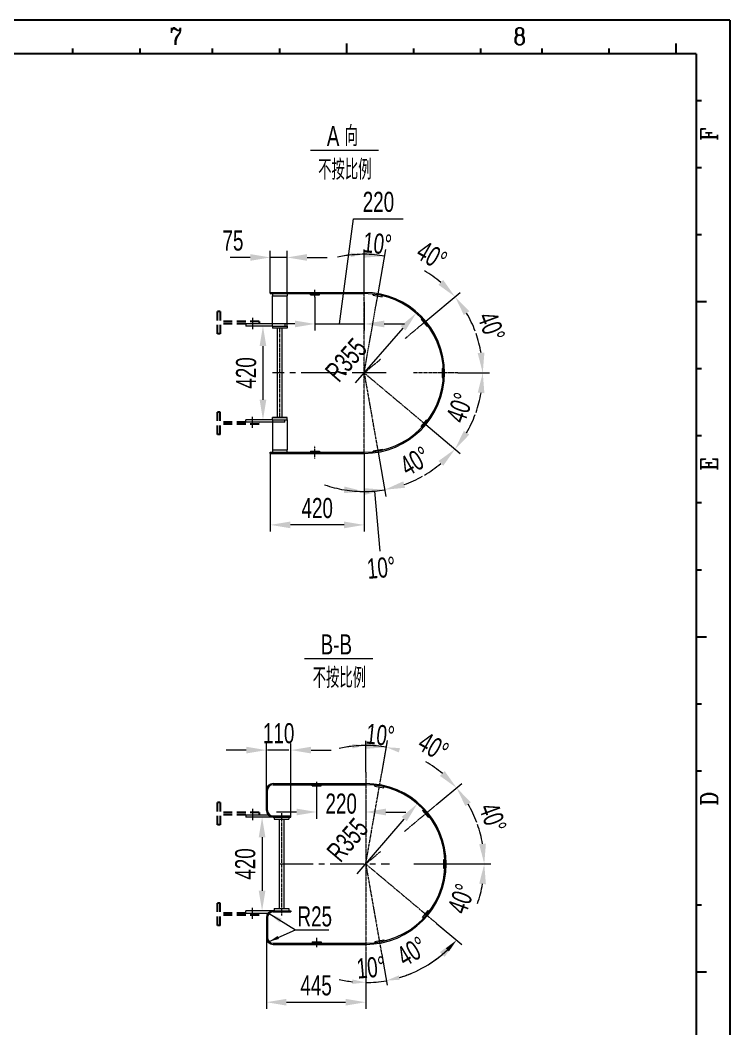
# Model space of a CAD drawing. Header units: millimetres. Extents: x 79309 to 91924, y -21421 to -12511.
# Drawn here: x 88747 to 91924, y -17026 to -12511 of the extents above; entities that cross this region are included whole.
import ezdxf
from ezdxf.enums import TextEntityAlignment as Align

# ---------------------------------------------------------------- set-up
doc = ezdxf.new("R2010")
doc.units = ezdxf.units.MM
for name, pattern in [('CENTER2', [1.125, 0.75, -0.125, 0.125, -0.125]), ('DASHED', [0.75, 0.5, -0.25]), ('HIDDEN', [0.375, 0.25, -0.125])]:
    doc.linetypes.add(name, pattern=pattern)
for name, color, linetype in [('2细线层', 4, 'Continuous'), ('HIDDEN', 6, 'HIDDEN'), ('HIDDEN0', 6, 'DASHED'), ('图框层', 7, 'Continuous')]:
    doc.layers.add(name, color=color, linetype=linetype)
for name, color, linetype, lineweight in [('ST_GL_CENTERLINE', 1, 'CENTER2', 0), ('ST_GL_DIMENSION', 1, 'Continuous', 13), ('ST_GL_TEXT_ENG', 3, 'Continuous', 13), ('ST_MA_EQUI', 7, 'Continuous', 15), ('ST_ST_BRACKET_VISIBLE', 4, 'Continuous', 20)]:
    doc.layers.add(name, color=color, linetype=linetype, lineweight=lineweight)
doc.styles.add('ROMANC', font='romanc.shx', dxfattribs={"width": 0.75})
doc.styles.add('VCADHZ', font='vcadtxt1.shx', dxfattribs={"width": 0.7, "bigfont": 'vcadhz.shx'})
doc.dimstyles.new('shuang', dxfattribs={"dimscale": 15, "dimtxt": 3, "dimasz": 3, "dimexe": 1, "dimexo": 0, "dimgap": 1, "dimtad": 1, "dimdec": 0, "dimdsep": 46, "dimtxsty": 'VCADHZ', "dimcen": 0, "dimclrd": 256, "dimclre": 256, "dimclrt": 256, "dimadec": 0, "dimazin": 2, "dimtfac": 1, "dimtdec": 0, "dimtofl": 0, "dimtmove": 0, "dimatfit": 3, "dimfxl": 300, "dimtolj": 1, "dimtzin": 0, "dimlwd": -1, "dimlwe": -1, "dimarcsym": 0})
doc.dimstyles.new('ST_DIM_1_1 HZ', dxfattribs={"dimscale": 20, "dimtxt": 3, "dimasz": 3, "dimexe": 1, "dimexo": 0, "dimgap": 1, "dimtad": 1, "dimdec": 0, "dimdsep": 46, "dimtxsty": 'VCADHZ', "dimcen": 0, "dimclrd": 1, "dimclre": 1, "dimclrt": 3, "dimadec": 0, "dimazin": 2, "dimtfac": 1, "dimtdec": 0, "dimtmove": 0, "dimatfit": 3, "dimfxl": 1, "dimtolj": 1, "dimtzin": 0, "dimlwd": -1, "dimlwe": -1, "dimarcsym": 0})

# ---------------------------------------------------------------- blocks, each defined once
blk = doc.blocks.new('*D28')
at = {"layer": 'Defpoints', "color": 0, "transparency": 16777216}
for p in [(89884.3, -16078.4), (89830.1, -16498.2), (89884.3, -16498.2)]:
    blk.add_point(p, dxfattribs=at)
at = {"layer": 'ST_GL_DIMENSION', "transparency": 16777216}
for p, q in [((89884.3, -16078.4), (89800.1, -16078.4)), ((89830.1, -16168.4), (89830.1, -16408.2)), ((89884.3, -16498.2), (89800.1, -16498.2))]:
    blk.add_line(p, q, dxfattribs=at)
for points in [[(89815.1, -16168.4), (89845.1, -16168.4), (89830.1, -16078.4)], [(89815.1, -16408.2), (89845.1, -16408.2), (89830.1, -16498.2)]]:
    blk.add_solid(points, dxfattribs=at)
at = {"layer": 'ST_GL_DIMENSION', "color": 3, "transparency": 16777216, "insert": (89755.1, -16288.3), "char_height": 90, "attachment_point": 5, "rotation": 90, "style": 'VCADHZ'}
blk.add_mtext('\\A1;420', dxfattribs=at)
blk = doc.blocks.new('*D29')
at = {"layer": 'Defpoints', "color": 0, "transparency": 16777216}
for p in [(90365.5, -15883.1), (90610.9, -15862.8), (90609.2, -16023.8), (90294.1, -16288.3)]:
    blk.add_point(p, dxfattribs=at)
at = {"layer": 'ST_GL_DIMENSION', "transparency": 16777216}
for p, q in [((90365.5, -15883.1), (90391.4, -15736.3)), ((90609.2, -16023.8), (90723.5, -15928))]:
    blk.add_line(p, q, dxfattribs=at)
for start, end in [(89.732, 99.4641), (20.5359, 30.268)]:
    blk.add_arc((90294.1, -16288.3), 530.5, start, end, dxfattribs=at)
for points in [[(90297.9, -15742.8), (90295.3, -15772.7), (90386.2, -15765.8)], [(90740, -16029.5), (90764.6, -16012.3), (90700.5, -15947.3)]]:
    blk.add_solid(points, dxfattribs=at)
at = {"layer": 'ST_GL_DIMENSION', "color": 3, "transparency": 16777216, "insert": (90596.9, -15763.9), "char_height": 90, "attachment_point": 5, "rotation": 330, "style": 'VCADHZ'}
blk.add_mtext('\\A1;40°', dxfattribs=at)
blk = doc.blocks.new('*D30')
at = {"layer": 'Defpoints', "color": 0, "transparency": 16777216}
for p in [(90609.2, -16023.8), (90810.3, -16165.9), (90294.1, -16288.3), (90705.5, -16288.3)]:
    blk.add_point(p, dxfattribs=at)
at = {"layer": 'ST_GL_DIMENSION', "transparency": 16777216}
for p, q in [((90609.2, -16023.8), (90723.5, -15928)), ((90705.5, -16288.3), (90854.6, -16288.3))]:
    blk.add_line(p, q, dxfattribs=at)
for start, end in [(49.732, 59.4641), (340.5359, 350.268)]:
    blk.add_arc((90294.1, -16288.3), 530.5, start, end, dxfattribs=at)
for points in [[(90647.6, -15872.9), (90626.4, -15894.1), (90700.5, -15947.3)], [(90802, -16376.7), (90831.9, -16379.2), (90824.6, -16288.3)]]:
    blk.add_solid(points, dxfattribs=at)
at = {"layer": 'ST_GL_DIMENSION', "color": 3, "transparency": 16777216, "insert": (90863.1, -16081.2), "char_height": 90, "attachment_point": 5, "rotation": 290, "style": 'VCADHZ'}
blk.add_mtext('\\A1;40°', dxfattribs=at)
blk = doc.blocks.new('*D31')
at = {"layer": 'Defpoints', "color": 0, "transparency": 16777216}
for p in [(90294.1, -16288.3), (90705.5, -16288.3), (90768.2, -16526.4), (90609.2, -16552.7)]:
    blk.add_point(p, dxfattribs=at)
at = {"layer": 'ST_GL_DIMENSION', "transparency": 16777216}
for p, q in [((90705.5, -16288.3), (90854.6, -16288.3)), ((90609.2, -16552.7), (90723.5, -16648.6))]:
    blk.add_line(p, q, dxfattribs=at)
for start, end in [(9.732, 19.4641), (300.5359, 310.268)]:
    blk.add_arc((90294.1, -16288.3), 530.5, start, end, dxfattribs=at)
for points in [[(90831.9, -16197.3), (90802, -16199.9), (90824.6, -16288.3)], [(90626.4, -16682.5), (90647.6, -16703.6), (90700.5, -16629.3)]]:
    blk.add_solid(points, dxfattribs=at)
at = {"layer": 'ST_GL_DIMENSION', "color": 3, "transparency": 16777216, "insert": (90722.1, -16444.1), "char_height": 90, "attachment_point": 5, "rotation": 70, "style": 'VCADHZ'}
blk.add_mtext('\\A1;40°', dxfattribs=at)
blk = doc.blocks.new('*D32')
at = {"layer": 'Defpoints', "color": 0, "transparency": 16777216}
for p in [(89849.3, -16618.1), (90294.1, -16685), (90294.1, -16907.2)]:
    blk.add_point(p, dxfattribs=at)
at = {"layer": 'ST_GL_DIMENSION', "transparency": 16777216}
for p, q in [((89849.3, -16618.1), (89849.3, -16937.2)), ((90294.1, -16685), (90294.1, -16937.2)), ((89939.3, -16907.2), (90204.1, -16907.2))]:
    blk.add_line(p, q, dxfattribs=at)
for points in [[(89939.3, -16892.2), (89939.3, -16922.2), (89849.3, -16907.2)], [(90204.1, -16892.2), (90204.1, -16922.2), (90294.1, -16907.2)]]:
    blk.add_solid(points, dxfattribs=at)
at = {"layer": 'ST_GL_DIMENSION', "color": 3, "transparency": 16777216, "insert": (90071.7, -16832.2), "char_height": 90, "attachment_point": 5, "style": 'VCADHZ'}
blk.add_mtext('\\A1;445', dxfattribs=at)
blk = doc.blocks.new('*D33')
at = {"layer": 'Defpoints', "color": 0, "transparency": 16777216}
for p in [(89849.3, -15778.6), (89849.3, -16044), (89959.3, -16078.4)]:
    blk.add_point(p, dxfattribs=at)
at = {"layer": 'ST_GL_DIMENSION', "transparency": 16777216}
for p, q in [((89849.3, -16044), (89849.3, -15748.6)), ((89959.3, -16078.4), (89959.3, -15748.6)), ((89759.3, -15778.6), (89669.3, -15778.6)), ((90049.3, -15778.6), (90139.3, -15778.6))]:
    blk.add_line(p, q, dxfattribs=at)
for points in [[(89759.3, -15763.6), (89759.3, -15793.6), (89849.3, -15778.6)], [(90049.3, -15763.6), (90049.3, -15793.6), (89959.3, -15778.6)]]:
    blk.add_solid(points, dxfattribs=at)
at = {"layer": 'ST_GL_DIMENSION', "color": 3, "transparency": 16777216, "insert": (89904.3, -15703.6), "char_height": 90, "attachment_point": 5, "style": 'VCADHZ'}
blk.add_mtext('\\A1;110', dxfattribs=at)
blk = doc.blocks.new('*D34')
at = {"layer": 'Defpoints', "color": 0, "transparency": 16777216}
for p in [(90074.2, -15947.8), (90294.1, -16004.9), (90294.1, -16055.7)]:
    blk.add_point(p, dxfattribs=at)
at = {"layer": 'ST_GL_DIMENSION', "transparency": 16777216}
for p, q in [((90074.2, -15947.8), (90074.2, -16085.7)), ((90294.1, -16004.9), (90294.1, -16085.7)), ((89984.2, -16055.7), (89894.2, -16055.7)), ((90384.1, -16055.7), (90474.1, -16055.7))]:
    blk.add_line(p, q, dxfattribs=at)
for points in [[(89984.2, -16040.7), (89984.2, -16070.7), (90074.2, -16055.7)], [(90384.1, -16040.7), (90384.1, -16070.7), (90294.1, -16055.7)]]:
    blk.add_solid(points, dxfattribs=at)
at = {"layer": 'ST_GL_DIMENSION', "color": 3, "transparency": 16777216, "insert": (90184.2, -16018.7), "char_height": 90, "attachment_point": 5, "style": 'VCADHZ'}
blk.add_mtext('\\A1;220', dxfattribs=at)
blk = doc.blocks.new('*D35')
at = {"layer": 'Defpoints', "color": 0, "transparency": 16777216}
for p in [(89876.9, -13880), (89834, -14300), (89876.9, -14300)]:
    blk.add_point(p, dxfattribs=at)
at = {"layer": 'ST_GL_DIMENSION', "transparency": 16777216}
for p, q in [((89876.9, -13880), (89804, -13880)), ((89834, -13970), (89834, -14210)), ((89876.9, -14300), (89804, -14300))]:
    blk.add_line(p, q, dxfattribs=at)
for points in [[(89819, -13970), (89849, -13970), (89834, -13880)], [(89819, -14210), (89849, -14210), (89834, -14300)]]:
    blk.add_solid(points, dxfattribs=at)
at = {"layer": 'ST_GL_DIMENSION', "color": 3, "transparency": 16777216, "insert": (89759, -14090), "char_height": 90, "attachment_point": 5, "rotation": 90, "style": 'VCADHZ'}
blk.add_mtext('\\A1;420', dxfattribs=at)
blk = doc.blocks.new('*D36')
at = {"layer": 'Defpoints', "color": 0, "transparency": 16777216}
for p in [(89941.9, -13573), (89866.9, -13732.5), (89941.9, -13732.5)]:
    blk.add_point(p, dxfattribs=at)
at = {"layer": 'ST_GL_DIMENSION', "transparency": 16777216}
for p, q in [((89866.9, -13732.5), (89866.9, -13543)), ((89941.9, -13732.5), (89941.9, -13543)), ((89776.9, -13573), (89686.9, -13573)), ((90031.9, -13573), (90121.9, -13573))]:
    blk.add_line(p, q, dxfattribs=at)
for points in [[(89776.9, -13558), (89776.9, -13588), (89866.9, -13573)], [(90031.9, -13558), (90031.9, -13588), (89941.9, -13573)]]:
    blk.add_solid(points, dxfattribs=at)
at = {"layer": 'ST_GL_DIMENSION', "color": 3, "transparency": 16777216, "insert": (89699.7, -13498), "char_height": 90, "attachment_point": 5, "style": 'VCADHZ'}
blk.add_mtext('\\A1;75', dxfattribs=at)
blk = doc.blocks.new('*D37')
at = {"layer": 'Defpoints', "color": 0, "transparency": 16777216}
for p in [(90604, -13664), (90349.4, -13735.4), (90562.7, -13858.6), (90286.9, -14090)]:
    blk.add_point(p, dxfattribs=at)
at = {"layer": 'ST_GL_DIMENSION', "transparency": 16777216}
for p, q in [((90349.4, -13735.4), (90384.3, -13537.5)), ((90562.7, -13858.6), (90716.6, -13729.4))]:
    blk.add_line(p, q, dxfattribs=at)
for start, end in [(89.7228, 99.4456), (20.5544, 30.2772)]:
    blk.add_arc((90286.9, -14090), 531, start, end, dxfattribs=at)
for points in [[(90290.8, -13544), (90288.1, -13573.9), (90379.1, -13567)], [(90733.2, -13830.9), (90757.7, -13813.6), (90693.7, -13748.7)]]:
    blk.add_solid(points, dxfattribs=at)
at = {"layer": 'ST_GL_DIMENSION', "color": 3, "transparency": 16777216, "insert": (90589.9, -13565.2), "char_height": 90, "attachment_point": 5, "rotation": 330, "style": 'VCADHZ'}
blk.add_mtext('\\A1;40°', dxfattribs=at)
blk = doc.blocks.new('*D38')
at = {"layer": 'Defpoints', "color": 0, "transparency": 16777216}
for p in [(90562.7, -13858.6), (90803.6, -13967.5), (90286.9, -14090), (90705.7, -14090)]:
    blk.add_point(p, dxfattribs=at)
at = {"layer": 'ST_GL_DIMENSION', "transparency": 16777216}
for p, q in [((90562.7, -13858.6), (90716.6, -13729.4)), ((90705.7, -14090), (90847.9, -14090))]:
    blk.add_line(p, q, dxfattribs=at)
for start, end in [(49.7228, 59.4456), (340.5544, 350.2772)]:
    blk.add_arc((90286.9, -14090), 531, start, end, dxfattribs=at)
for points in [[(90640.8, -13674.3), (90619.5, -13695.4), (90693.7, -13748.7)], [(90795.3, -14178.4), (90825.2, -14180.9), (90817.9, -14090)]]:
    blk.add_solid(points, dxfattribs=at)
at = {"layer": 'ST_GL_DIMENSION', "color": 3, "transparency": 16777216, "insert": (90856.3, -13882.7), "char_height": 90, "attachment_point": 5, "rotation": 290, "style": 'VCADHZ'}
blk.add_mtext('\\A1;40°', dxfattribs=at)
blk = doc.blocks.new('*D39')
at = {"layer": 'Defpoints', "color": 0, "transparency": 16777216}
for p in [(90286.9, -14090), (90705.7, -14090), (90562.7, -14321.4), (90761.4, -14328.3)]:
    blk.add_point(p, dxfattribs=at)
at = {"layer": 'ST_GL_DIMENSION', "transparency": 16777216}
for p, q in [((90705.7, -14090), (90847.9, -14090)), ((90562.7, -14321.4), (90716.6, -14450.6))]:
    blk.add_line(p, q, dxfattribs=at)
for start, end in [(9.7228, 19.4456), (300.5544, 310.2772)]:
    blk.add_arc((90286.9, -14090), 531, start, end, dxfattribs=at)
for points in [[(90825.2, -13999), (90795.3, -14001.6), (90817.9, -14090)], [(90619.5, -14484.5), (90640.8, -14505.7), (90693.7, -14431.3)]]:
    blk.add_solid(points, dxfattribs=at)
at = {"layer": 'ST_GL_DIMENSION', "color": 3, "transparency": 16777216, "insert": (90715.4, -14245.9), "char_height": 90, "attachment_point": 5, "rotation": 70, "style": 'VCADHZ'}
blk.add_mtext('\\A1;40°', dxfattribs=at)
blk = doc.blocks.new('*D40')
at = {"layer": 'Defpoints', "color": 0, "transparency": 16777216}
for p in [(90286.9, -14090), (90562.7, -14321.4), (90349.4, -14444.5), (90497.2, -14577.5)]:
    blk.add_point(p, dxfattribs=at)
at = {"layer": 'ST_GL_DIMENSION', "transparency": 16777216}
for p, q in [((90562.7, -14321.4), (90716.6, -14450.6)), ((90349.4, -14444.5), (90384.3, -14642.5))]:
    blk.add_line(p, q, dxfattribs=at)
for start, end in [(329.7228, 339.4456), (260.5544, 270.2772)]:
    blk.add_arc((90286.9, -14090), 531, start, end, dxfattribs=at)
for points in [[(90757.7, -14366.3), (90733.2, -14349.1), (90693.7, -14431.3)], [(90288.1, -14606), (90290.8, -14635.9), (90379.1, -14612.9)]]:
    blk.add_solid(points, dxfattribs=at)
at = {"layer": 'ST_GL_DIMENSION', "color": 3, "transparency": 16777216, "insert": (90514.9, -14484.9), "char_height": 90, "attachment_point": 5, "rotation": 30, "style": 'VCADHZ'}
blk.add_mtext('\\A1;40°', dxfattribs=at)
blk = doc.blocks.new('*D41')
at = {"layer": 'Defpoints', "color": 0, "transparency": 16777216}
for p in [(90286.9, -14090), (90349.4, -14444.5), (90286.9, -14450), (90317.8, -14620.1)]:
    blk.add_point(p, dxfattribs=at)
at = {"layer": 'ST_GL_DIMENSION', "transparency": 16777216}
for p, q in [((90349.4, -14444.5), (90384.3, -14642.5)), ((90286.9, -14450), (90286.9, -14651)), ((90333.2, -14619), (90356.7, -14887.9))]:
    blk.add_line(p, q, dxfattribs=at)
for start, end in [(289.7228, 299.4456), (250.5544, 260.2772), (270, 280)]:
    blk.add_arc((90286.9, -14090), 531, start, end, dxfattribs=at)
for points in [[(90469.9, -14604.3), (90462.2, -14575.3), (90379.1, -14612.9)], [(90198.5, -14598.4), (90195.9, -14628.3), (90286.9, -14621)]]:
    blk.add_solid(points, dxfattribs=at)
at = {"layer": 'ST_GL_DIMENSION', "color": 3, "transparency": 16777216, "insert": (90363.2, -14962.6), "char_height": 90, "attachment_point": 5, "rotation": 5, "style": 'VCADHZ'}
blk.add_mtext('\\A1;10°', dxfattribs=at)
blk = doc.blocks.new('*D42')
at = {"layer": 'Defpoints', "color": 0, "transparency": 16777216}
for p in [(90066.9, -13751.3), (90286.9, -13771.6), (90286.9, -13870.8)]:
    blk.add_point(p, dxfattribs=at)
at = {"layer": 'ST_GL_DIMENSION', "transparency": 16777216}
for p, q in [((90176.9, -13870.8), (90239.9, -13399.7)), ((90239.9, -13399.7), (90461.9, -13399.7)), ((90066.9, -13751.3), (90066.9, -13900.8)), ((90286.9, -13771.6), (90286.9, -13900.8)), ((89976.9, -13870.8), (89886.9, -13870.8)), ((90066.9, -13870.8), (90286.9, -13870.8)), ((90376.9, -13870.8), (90466.9, -13870.8))]:
    blk.add_line(p, q, dxfattribs=at)
for points in [[(89976.9, -13855.8), (89976.9, -13885.8), (90066.9, -13870.8)], [(90376.9, -13855.8), (90376.9, -13885.8), (90286.9, -13870.8)]]:
    blk.add_solid(points, dxfattribs=at)
at = {"layer": 'ST_GL_DIMENSION', "color": 3, "transparency": 16777216, "insert": (90350.9, -13324.7), "char_height": 90, "attachment_point": 5, "style": 'VCADHZ'}
blk.add_mtext('\\A1;220', dxfattribs=at)
blk = doc.blocks.new('*D43')
at = {"layer": 'Defpoints', "color": 0, "transparency": 16777216}
for p in [(89866.9, -14450), (90286.9, -14450), (89866.9, -14770.4)]:
    blk.add_point(p, dxfattribs=at)
at = {"layer": 'ST_GL_DIMENSION', "transparency": 16777216}
for p, q in [((89866.9, -14450), (89866.9, -14800.4)), ((90286.9, -14450), (90286.9, -14800.4)), ((90196.9, -14770.4), (89956.9, -14770.4))]:
    blk.add_line(p, q, dxfattribs=at)
for points in [[(89956.9, -14755.4), (89956.9, -14785.4), (89866.9, -14770.4)], [(90196.9, -14755.4), (90196.9, -14785.4), (90286.9, -14770.4)]]:
    blk.add_solid(points, dxfattribs=at)
at = {"layer": 'ST_GL_DIMENSION', "color": 3, "transparency": 16777216, "insert": (90076.9, -14695.4), "char_height": 90, "attachment_point": 5, "style": 'VCADHZ'}
blk.add_mtext('\\A1;420', dxfattribs=at)

msp = doc.modelspace()

# ---------------------------------------------------------------- linework, layer by layer
at = {"layer": '2细线层'}
for p, q in [((91923.7, -12510.8), (79308.7, -12510.8)), ((91923.7, -12510.8), (91923.7, -21420.8)), ((88983.7, -12660.8), (88983.7, -12638.3)), ((89283.7, -12660.8), (89283.7, -12638.3)), ((89608.9, -12660.8), (89608.9, -12638.3)), ((89908.9, -12660.8), (89908.9, -12638.3)), ((90208.9, -12660.8), (90208.9, -12615.8)), ((90508.9, -12660.8), (90508.9, -12638.3)), ((90808.9, -12660.8), (90808.9, -12638.3)), ((91083.7, -12660.8), (91083.7, -12638.3)), ((91383.7, -12660.8), (91383.7, -12638.3)), ((91683.7, -12660.8), (91683.7, -12615.8)), ((91773.7, -12870.8), (91796.2, -12870.8)), ((91773.7, -13170.8), (91796.2, -13170.8)), ((91773.7, -13470.8), (91796.2, -13470.8)), ((91773.7, -13770.8), (91818.7, -13770.8)), ((91773.7, -14070.8), (91796.2, -14070.8)), ((91773.7, -14370.8), (91796.2, -14370.8)), ((91773.7, -14670.8), (91796.2, -14670.8)), ((91773.7, -14970.8), (91796.2, -14970.8)), ((91773.7, -15270.8), (91818.7, -15270.8)), ((91773.7, -15570.8), (91796.2, -15570.8)), ((91773.7, -15870.8), (91796.2, -15870.8)), ((91773.7, -16470.8), (91796.2, -16470.8)), ((91773.7, -16770.8), (91818.7, -16770.8))]:
    msp.add_line(p, q, dxfattribs=at)
at = {"layer": 'HIDDEN', "ltscale": 4}
for p, q in [((89816.9, -13860), (89816.9, -13870)), ((89816.9, -14320), (89816.9, -14310)), ((89816.9, -16058.2), (89816.9, -16068.2)), ((89816.9, -16518.2), (89816.9, -16508.2))]:
    msp.add_line(p, q, dxfattribs=at)
at = {"layer": 'HIDDEN0', "color": 6, "ltscale": 80}
for p, q in [((89641.9, -13815), (89629.9, -13815)), ((89629.9, -13915), (89629.9, -13815)), ((89641.9, -13815), (89641.9, -13915)), ((89816.9, -13860), (89641.9, -13860)), ((89756.9, -13870), (89641.9, -13870)), ((89641.9, -13915), (89629.9, -13915)), ((89641.9, -14265), (89629.9, -14265)), ((89629.9, -14365), (89629.9, -14265)), ((89641.9, -14365), (89641.9, -14265)), ((89756.9, -14310), (89641.9, -14310)), ((89816.9, -14320), (89641.9, -14320)), ((89641.9, -14365), (89629.9, -14365)), ((89641.9, -16013.2), (89629.9, -16013.2)), ((89629.9, -16113.2), (89629.9, -16013.2)), ((89641.9, -16013.2), (89641.9, -16113.2)), ((89816.9, -16058.2), (89641.9, -16058.2)), ((89756.9, -16068.2), (89641.9, -16068.2)), ((89641.9, -16113.2), (89629.9, -16113.2)), ((89641.9, -16463.2), (89629.9, -16463.2)), ((89629.9, -16563.2), (89629.9, -16463.2)), ((89641.9, -16563.2), (89641.9, -16463.2)), ((89756.9, -16508.2), (89641.9, -16508.2)), ((89816.9, -16518.2), (89641.9, -16518.2)), ((89641.9, -16563.2), (89629.9, -16563.2))]:
    msp.add_line(p, q, dxfattribs=at)
at = {"layer": 'ST_GL_CENTERLINE', "color": 1, "ltscale": 100}
for p, q in [((90066.9, -13751.3), (90066.9, -13718.6)), ((89786.9, -13843.7), (89786.9, -13893.9)), ((89786.9, -14336.2), (89786.9, -14286)), ((89786.9, -16041.9), (89786.9, -16092.1)), ((89786.9, -16534.4), (89786.9, -16484.2))]:
    msp.add_line(p, q, dxfattribs=at)
at = {"layer": 'ST_GL_CENTERLINE', "color": 1, "ltscale": 5}
for p, q in [((90286.9, -14450), (90286.9, -13730)), ((90470.5, -13935.9), (90562.7, -13858.6)), ((90286.9, -14090), (90349.4, -14444.5)), ((90286.9, -14090), (90562.7, -14321.4)), ((90294.1, -15876.9), (90294.1, -16699.7)), ((90294.1, -16288.3), (90365.5, -15883.1)), ((90467.6, -16142.7), (90609.2, -16023.8)), ((90294.1, -16288.3), (90361, -16232.1)), ((90294.1, -16288.3), (90609.2, -16552.7)), ((90294.1, -16288.3), (90365.5, -16693.4))]:
    msp.add_line(p, q, dxfattribs=at)
at = {"layer": 'ST_GL_CENTERLINE', "color": 1, "ltscale": 8}
for q in [(90349.4, -13735.4), (90362, -14027)]:
    msp.add_line((90286.9, -14090), q, dxfattribs=at)
at = {"layer": 'ST_GL_CENTERLINE', "color": 1, "ltscale": 20}
for p, q in [((89909.4, -14290), (89909.4, -13890)), ((90705.7, -14090), (90505, -14090)), ((89916.8, -16060.9), (89916.8, -16518.9))]:
    msp.add_line(p, q, dxfattribs=at)
at = {"layer": 'ST_GL_CENTERLINE', "color": 1, "ltscale": 203}
for p, q in [((90385.6, -14090), (89877.3, -14090)), ((89906.8, -16288.3), (90399.8, -16288.3))]:
    msp.add_line(p, q, dxfattribs=at)
at = {"layer": 'ST_GL_CENTERLINE', "ltscale": 0.25}
msp.add_line((90066.9, -14473.7), (90066.9, -14416.2), dxfattribs=at)
at = {"layer": 'ST_GL_CENTERLINE', "ltscale": 10}
for p, q in [((90074.2, -15920.6), (90074.2, -15947.8)), ((90074.2, -16619.7), (90074.2, -16660.2))]:
    msp.add_line(p, q, dxfattribs=at)
at = {"layer": 'ST_GL_CENTERLINE', "ltscale": 2}
msp.add_line((90509.6, -16288.3), (90705.5, -16288.3), dxfattribs=at)
at = {"layer": 'ST_GL_DIMENSION'}
for p, q in [((90286.9, -13730), (90286.9, -13538.2)), ((89941.9, -13573), (89866.9, -13573)), ((90349.4, -13735.4), (90382.7, -13546.6)), ((90248.4, -14134.1), (90460.9, -13890.2)), ((90294.1, -15876.9), (90294.1, -15737.6)), ((90365.5, -15883.1), (90389.7, -15746)), ((89949.3, -15778.6), (89854.3, -15778.6)), ((90255.9, -16332.9), (90466.4, -16087.1)), ((90609.2, -16552.7), (90715.8, -16642.1)), ((90294.1, -16685), (90294.1, -16803.8)), ((90294.1, -16685), (90294.1, -16838.8)), ((90365.5, -16693.4), (90389.7, -16830.4)), ((90365.5, -16693.4), (90389.7, -16830.4))]:
    msp.add_line(p, q, dxfattribs=at)
for centre, radius, start, end in [((90286.9, -14090), 531.8, 96.4678, 102.9356), ((90269.9, -14219.3), 661.3, 80.4922, 88.5244), ((90294.1, -16288.3), 530.6, 79.9432, 90), ((90294.1, -16288.3), 530.7, 96.4815, 102.9631), ((90294.1, -16288.3), 530.5, 286.4837, 313.5163), ((90294.1, -16288.3), 530.5, 286.4837, 292.9674), ((90294.1, -16288.3), 530.5, 257.0326, 263.5163), ((90294.1, -16288.3), 530.5, 270, 280)]:
    msp.add_arc(centre, radius, start, end, dxfattribs=at)
for points in [[(90226.4, -13551.6), (90227.5, -13571.5), (90286.9, -13558.2)], [(90472.2, -13900), (90449.6, -13880.3), (90520.1, -13822.3)], [(90233.6, -15751), (90234.8, -15771), (90294.1, -15757.6)], [(90442.4, -15789.1), (90447, -15769.7), (90386.3, -15765.7)], [(90477.8, -16096.9), (90455, -16077.4), (90524.9, -16018.8)], [(90652.1, -16666.1), (90666.7, -16679.8), (90700.5, -16629.3)], [(90446.9, -16806.7), (90442.3, -16787.2), (90386.2, -16810.7)], [(90446.9, -16806.7), (90442.3, -16787.2), (90386.2, -16810.7)], [(90234.8, -16805.4), (90233.6, -16825.4), (90294.1, -16818.8)]]:
    msp.add_solid(points, dxfattribs=at)
at = {"layer": 'ST_GL_TEXT_ENG'}
for p, q in [((90046.3, -13092.5), (90351.6, -13092.5)), ((90020.2, -15368.2), (90325.5, -15368.2))]:
    msp.add_line(p, q, dxfattribs=at)
at = {"layer": 'ST_MA_EQUI'}
for p, q in [((89866.9, -13730), (90286.9, -13730)), ((89866.9, -13730), (89866.9, -13735)), ((89866.9, -13735), (90286.9, -13735)), ((89866.9, -13735), (89941.9, -13735)), ((89876.9, -13735), (89876.9, -13745)), ((89876.9, -13880), (89876.9, -13745)), ((89876.9, -13745), (89941.9, -13745)), ((89941.9, -13735), (89941.9, -13745)), ((89941.9, -13880), (89941.9, -13745)), ((90046.9, -13740), (90046.9, -13735)), ((90046.9, -13740), (90086.9, -13740)), ((90086.9, -13740), (90086.9, -13735)), ((90328, -13741.8), (90328.7, -13737.5)), ((90328, -13741.8), (90367.4, -13748.8)), ((90367.4, -13748.8), (90368.1, -13744.4)), ((90542.1, -13849.7), (90545.5, -13846.8)), ((90542.1, -13849.7), (90567.9, -13880.3)), ((89756.9, -13870), (89756.9, -13880)), ((89876.9, -13870), (89756.9, -13870)), ((89876.9, -13880), (89756.9, -13880)), ((89876.9, -13880), (89876.9, -13890)), ((89941.9, -13890), (89876.9, -13890)), ((89899.4, -14290), (89899.4, -13890)), ((89899.4, -14290), (89899.4, -13890)), ((89919.4, -14290), (89919.4, -13890)), ((89919.4, -14290), (89919.4, -13890)), ((89941.9, -13880), (89941.9, -13890)), ((90567.9, -13880.3), (90571.3, -13877.5)), ((90636.9, -14070), (90641.3, -14070)), ((90636.9, -14070), (90636.9, -14110)), ((90636.9, -14110), (90641.3, -14110)), ((89876.9, -14300), (89756.9, -14300)), ((89756.9, -14310), (89756.9, -14300)), ((89876.9, -14310), (89756.9, -14310)), ((89876.9, -14300), (89876.9, -14290)), ((89941.9, -14290), (89876.9, -14290)), ((89876.9, -14300), (89876.9, -14290)), ((89876.9, -14290), (89941.9, -14290)), ((89876.9, -14300), (89876.9, -14445)), ((89941.9, -14300), (89941.9, -14290)), ((89941.9, -14300), (89941.9, -14290)), ((89941.9, -14300), (89941.9, -14435)), ((90542.1, -14330.3), (90567.9, -14299.6)), ((90567.9, -14299.6), (90571.3, -14302.5)), ((90542.1, -14330.3), (90545.5, -14333.1)), ((89866.9, -14445), (90286.9, -14445)), ((89866.9, -14445), (89941.9, -14445)), ((89866.9, -14450), (89866.9, -14445)), ((89876.9, -14435), (89941.9, -14435)), ((89941.9, -14445), (89941.9, -14435)), ((90046.9, -14440), (90046.9, -14445)), ((90046.9, -14440), (90086.9, -14440)), ((90086.9, -14440), (90086.9, -14445)), ((90328, -14438.1), (90367.4, -14431.2)), ((90328, -14438.1), (90328.7, -14442.5)), ((90367.4, -14431.2), (90368.1, -14435.6)), ((89866.9, -14450), (90286.9, -14450)), ((89879.3, -15928.5), (90294.1, -15928.5)), ((89879.3, -15933.5), (90294.1, -15933.5)), ((90054.2, -15938.6), (90054.2, -15933.5)), ((90054.2, -15938.6), (90094.2, -15938.6)), ((90094.2, -15938.6), (90094.2, -15933.5)), ((90335.1, -15940.6), (90335.9, -15935.9)), ((89849.3, -16048.4), (89849.3, -15958.4)), ((89854.3, -16048.4), (89854.3, -15958.4)), ((90335.1, -15940.6), (90374.5, -15947.5)), ((90374.5, -15947.5), (90375.3, -15942.9)), ((89756.9, -16068.2), (89756.9, -16078.2)), ((89879.3, -16073.4), (89959.3, -16073.4)), ((89879.3, -16073.4), (89959.3, -16073.4)), ((89959.3, -16078.4), (89959.3, -16073.4)), ((90548.5, -16048.7), (90552.6, -16045.3)), ((90548.5, -16048.7), (90574.2, -16079.4)), ((89884.3, -16078.4), (89756.9, -16078.4)), ((89879.3, -16078.4), (89959.3, -16078.4)), ((89884.3, -16078.4), (89884.3, -16088.4)), ((89884.3, -16088.4), (89949.3, -16088.4)), ((89906.8, -16088.4), (89906.8, -16488.2)), ((89926.8, -16088.4), (89926.8, -16488.2)), ((89949.3, -16078.4), (89949.3, -16088.4)), ((90574.2, -16079.4), (90578.3, -16075.9)), ((90642.9, -16308.3), (90642.9, -16268.3)), ((90642.9, -16268.3), (90648.4, -16268.3)), ((90642.9, -16308.3), (90648.4, -16308.3)), ((89884.3, -16498.2), (89756.9, -16498.2)), ((89756.9, -16508.2), (89756.9, -16498.2)), ((89783, -16508.2), (89810.7, -16508.2)), ((89879.3, -16498.2), (89959.3, -16498.2)), ((89879.3, -16503.2), (89959.3, -16503.2)), ((89884.3, -16488.2), (89884.3, -16498.2)), ((89884.3, -16488.2), (89949.3, -16488.2)), ((89949.3, -16488.2), (89949.3, -16498.2)), ((89959.3, -16498.2), (89959.3, -16503.2)), ((90548.5, -16527.8), (90574.2, -16497.2)), ((90574.2, -16497.2), (90578.3, -16500.7)), ((89849.3, -16528.2), (89849.3, -16618.1)), ((89854.3, -16528.2), (89854.3, -16618.1)), ((90548.5, -16527.8), (90552.6, -16531.3)), ((89879.3, -16643.1), (90294.1, -16643.1)), ((89879.3, -16648.1), (90294.1, -16648.1)), ((90054.2, -16637.1), (90054.2, -16643.1)), ((90054.2, -16637.1), (90094.2, -16637.1)), ((90094.2, -16637.1), (90094.2, -16643.1)), ((90335, -16635.3), (90374.4, -16628.3)), ((90335, -16635.3), (90335.9, -16640.6)), ((90374.4, -16628.3), (90375.3, -16633.7))]:
    msp.add_line(p, q, dxfattribs=at)
at = {"layer": 'ST_MA_EQUI', "ltscale": 5}
for p, q in [((89756.9, -16068.4), (89857, -16068.4)), ((89756.9, -16068.4), (89756.9, -16078.4)), ((89756.9, -16508.2), (89756.9, -16498.2)), ((89756.9, -16508.2), (89862, -16508.2))]:
    msp.add_line(p, q, dxfattribs=at)
at = {"layer": 'ST_MA_EQUI'}
for centre, radius, start, end in [((90286.9, -14090), 360, 270, 90), ((90286.9, -14090), 355, 270, 90), ((89879.3, -15958.4), 30, 90, 180), ((89879.3, -15958.4), 25, 90, 180), ((90294.1, -16288.3), 359.8, 270, 90), ((90294.1, -16288.3), 354.8, 270, 90), ((89879.3, -16048.4), 30, 180, 270), ((89879.3, -16048.4), 25, 180, 270), ((89879.3, -16528.2), 30, 90, 180), ((89879.3, -16528.2), 25, 90, 180), ((89879.3, -16618.1), 30, 180, 270), ((89879.3, -16618.1), 25, 180, 270)]:
    msp.add_arc(centre, radius, start, end, dxfattribs=at)
at = {"layer": 'ST_ST_BRACKET_VISIBLE', "linetype": 'DASHED', "ltscale": 3}
for p, q in [((89931.9, -13870), (89876.9, -13870)), ((89876.9, -13880), (89941.9, -13880)), ((89931.9, -13870), (89931.9, -13880)), ((89931.9, -13870), (89931.9, -13880)), ((89876.9, -14300), (89941.9, -14300)), ((89931.9, -14310), (89876.9, -14310)), ((89931.9, -14310), (89931.9, -14300)), ((89931.9, -14310), (89931.9, -14300))]:
    msp.add_line(p, q, dxfattribs=at)
at = {"layer": 'ST_ST_BRACKET_VISIBLE', "ltscale": 5}
for p, q in [((90130.5, -15933.5), (90148.2, -15933.5)), ((90609.2, -16552.7), (90643.3, -16581.3)), ((90609.2, -16552.7), (90643.7, -16581.6))]:
    msp.add_line(p, q, dxfattribs=at)
at = {"layer": '图框层'}
for q in [(79683.7, -12660.8), (91773.7, -21270.8)]:
    msp.add_line((91773.7, -12660.8), q, dxfattribs=at)

# ---------------------------------------------------------------- texts
at = {"layer": '2细线层', "style": 'ROMANC', "width": 0.9}
for s, p in [('7', (89415.5, -12620.8)), ('8', (90954.1, -12620.8))]:
    msp.add_text(s, height=75, dxfattribs=at).set_placement(p)
for s, p in [('F', (91869, -13050.1)), ('E', (91869, -14527.7)), ('D', (91869, -16027.5))]:
    msp.add_text(s, height=75, rotation=90, dxfattribs=at).set_placement(p)
at = {"layer": 'ST_GL_DIMENSION', "color": 3, "char_height": 90, "attachment_point": 5, "style": 'VCADHZ'}
for s, insert, rotation in [('\\A1;10°', (90346.4, -13511.2), 354.1258), ('\\A1;R355', (90206.2, -14032), 48.9424), ('\\A1;10°', (90359.3, -15711.3), 354.1258), ('\\A1;R355', (90212.7, -16180.7), 49.4212), ('\\A1;40°', (90501.1, -16679.7), 31.2164), ('\\A1;10°', (90317.3, -16752), 5.2605)]:
    msp.add_mtext(s, dxfattribs=dict(at, insert=insert, rotation=rotation))
at = {"layer": 'ST_GL_TEXT_ENG', "style": 'VCADHZ', "width": 0.7}
for s, p in [('%%UA 向', (90119.9, -13074.5)), ('%%UB-B', (90092.2, -15350.2))]:
    msp.add_text(s, height=90, dxfattribs=at).set_placement(p)
for p in [(90200.7, -13175.3), (90176.1, -15450.2)]:
    msp.add_text('不按比例', height=90, dxfattribs=at).set_placement(p, align=Align.MIDDLE)
at = {"layer": 'ST_GL_TEXT_ENG', "insert": (89988.6, -16478), "char_height": 90, "width": 4616.608, "attachment_point": 1, "style": 'VCADHZ'}
msp.add_mtext('R25', dxfattribs=at)

# ---------------------------------------------------------------- dimensions: what is measured, and where the dimension line sits
at = {"layer": 'ST_GL_DIMENSION'}
for base, p1, p2, picture, middle in [((90286.9, -13870.8), (90066.9, -13751.3), (90286.9, -13771.6), '*D42', (90269.9, -13399.7)), ((89941.9, -13573), (89866.9, -13732.5), (89941.9, -13732.5), '*D36', (89699.7, -13573)), ((89849.3, -15778.6), (89959.3, -16078.4), (89849.3, -16044), '*D33', (89904.3, -15778.6)), ((90294.1, -16055.7), (90074.2, -15947.8), (90294.1, -16004.9), '*D34', (90184.2, -16093.7))]:
    dim = msp.add_linear_dim(base=base, p1=p1, p2=p2, dimstyle='shuang', override={"dimscale": 30, "dimclrt": 3, "dimtmove": 1}, dxfattribs=at)
    dim.commit()
    dim.dimension.update_dxf_attribs({"geometry": picture, "text_midpoint": middle, "dimtype": 160})
for base, center, p1, p2, picture, middle in [((90604, -13664), (90286.9, -14090), (90349.4, -13735.4), (90562.7, -13858.6), '*D37', (90589.9, -13565.2)), ((90803.6, -13967.5), (90286.9, -14090), (90562.7, -13858.6), (90705.7, -14090), '*D38', (90856.3, -13882.7)), ((90761.4, -14328.3), (90286.9, -14090), (90705.7, -14090), (90562.7, -14321.4), '*D39', (90715.4, -14245.9)), ((90317.8, -14620.1), (90286.9, -14090), (90349.4, -14444.5), (90286.9, -14450), '*D41', (90363.2, -14962.6)), ((90497.2, -14577.5), (90286.9, -14090), (90562.7, -14321.4), (90349.4, -14444.5), '*D40', (90514.9, -14484.9)), ((90610.9, -15862.8), (90294.1, -16288.3), (90365.5, -15883.1), (90609.2, -16023.8), '*D29', (90596.9, -15763.9)), ((90810.3, -16165.9), (90294.1, -16288.3), (90609.2, -16023.8), (90705.5, -16288.3), '*D30', (90863.1, -16081.2)), ((90768.2, -16526.4), (90294.1, -16288.3), (90705.5, -16288.3), (90609.2, -16552.7), '*D31', (90722.1, -16444.1))]:
    dim = msp.add_angular_dim_3p(base=base, center=center, p1=p1, p2=p2, dimstyle='shuang', override={"dimscale": 30, "dimclrt": 3, "dimtmove": 1}, dxfattribs=at)
    dim.commit()
    dim.dimension.update_dxf_attribs({"geometry": picture, "text_midpoint": middle})
for base, p1, p2, picture, middle in [((89834, -14300), (89876.9, -13880), (89876.9, -14300), '*D35', (89759, -14090)), ((89830.1, -16498.2), (89884.3, -16078.4), (89884.3, -16498.2), '*D28', (89755.1, -16288.3))]:
    dim = msp.add_linear_dim(base=base, p1=p1, p2=p2, angle=90, dimstyle='shuang', override={"dimscale": 30, "dimclrt": 3, "dimtmove": 1}, dxfattribs=at)
    dim.commit()
    dim.dimension.update_dxf_attribs({"geometry": picture, "text_midpoint": middle})
for base, p1, p2, picture, middle in [((89866.9, -14770.4), (90286.9, -14450), (89866.9, -14450), '*D43', (90076.9, -14695.4)), ((90294.1, -16907.2), (89849.3, -16618.1), (90294.1, -16685), '*D32', (90071.7, -16832.2))]:
    dim = msp.add_linear_dim(base=base, p1=p1, p2=p2, dimstyle='shuang', override={"dimscale": 30, "dimclrt": 3, "dimtmove": 1}, dxfattribs=at)
    dim.commit()
    dim.dimension.update_dxf_attribs({"geometry": picture, "text_midpoint": middle})

# ---------------------------------------------------------------- leaders
for points, dimstyle, override in [([(89861.6, -16510.5), (89979.8, -16582.6), (90128.6, -16582.6)], 'ST_DIM_1_1 HZ', {"dimscale": 20}), ([(89861.6, -16635.8), (89979.8, -16582.6), (90128.6, -16582.6)], 'shuang', {"dimgap": 1, "dimtad": 0})]:
    msp.add_leader(points, dimstyle=dimstyle, override=override, dxfattribs=at)

doc.saveas('drawing.dxf')
